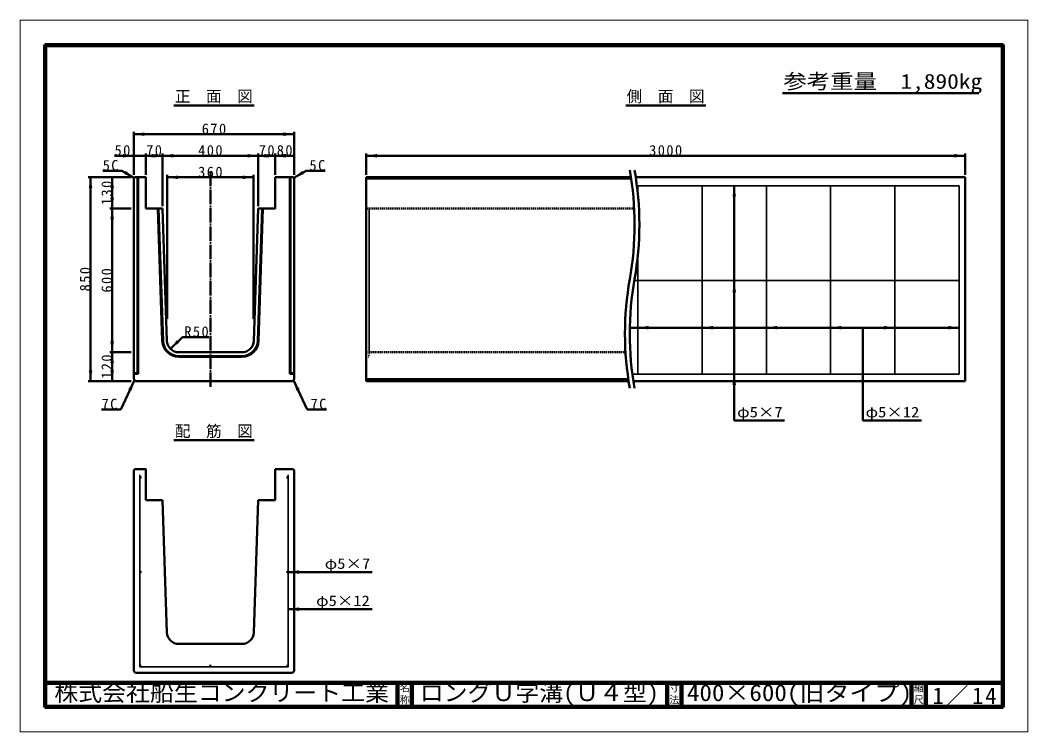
# Model space of a CAD drawing. Units: millimetres, scale not verified. Extents: x -2102 to 2102, y -1485 to 1485.
import ezdxf
from ezdxf.enums import TextEntityAlignment as Align

# ---------------------------------------------------------------- set-up
doc = ezdxf.new("R2010")
doc.units = ezdxf.units.MM
doc.header["$LTSCALE"] = 5
doc.linetypes.add('DOTTED', pattern=[1.75, 0.25, -1.5])
doc.linetypes.add('LONG_DASHED_DOTTED', pattern=[15.25, 12, -1.5, 0.25, -1.5])
doc.layers.add('0-0_V-nasSTD', color=7, linetype='Continuous', lineweight=50)
doc.layers.add('0-1_0', color=7, linetype='Continuous', lineweight=50)
doc.styles.add('ＭＳ ゴシック', font='')
doc.styles.get('ＭＳ ゴシック').set_extended_font_data('MS Gothic')

msp = doc.modelspace()

# ---------------------------------------------------------------- linework, layer by layer
at = {"layer": '0-0_V-nasSTD', "lineweight": 100}
for p, q in [((-1997.5, 1380), (-1997.5, -1380)), ((-1997.5, -1280), (1997.5, -1280)), ((-527.5, -1280), (-527.5, -1380)), ((-467.5, -1280), (-467.5, -1380)), ((597.5, -1280), (597.5, -1380)), ((657.5, -1280), (657.5, -1380)), ((1617.5, -1280), (1617.5, -1380)), ((1677.5, -1280), (1677.5, -1380)), ((-1997.5, -1380), (1997.5, -1380))]:
    msp.add_line(p, q, dxfattribs=at)
at = {"layer": '0-0_V-nasSTD'}
for p, q in [((-1628.654, 1019.105), (-1628.654, 839.105)), ((-1628.654, 1019.105), (-1628.654, 839.105)), ((-958.654, 1019.105), (-958.654, 839.105)), ((-958.654, 1019.105), (-958.654, 839.105)), ((-958.654, 1009.105), (-1628.654, 1009.105)), ((-1578.654, 929.105), (-1578.654, 839.105)), ((-1508.654, 929.105), (-1508.654, 709.105)), ((-1108.654, 929.105), (-1108.654, 709.105)), ((-1038.654, 929.105), (-1038.654, 839.105)), ((-658.654, 929.105), (-658.654, 839.105)), ((1841.346, 929.105), (1841.346, 839.105)), ((-1628.654, 919.105), (-1708.654, 919.105)), ((-1578.654, 919.105), (-1628.654, 919.105)), ((-1508.654, 919.105), (-1578.654, 919.105)), ((-1108.654, 919.105), (-1508.654, 919.105)), ((-1038.654, 919.105), (-1108.654, 919.105)), ((-958.654, 919.105), (-1038.654, 919.105)), ((1841.346, 919.105), (-658.654, 919.105)), ((-1758.116, 856.605), (-1678.116, 856.605)), ((-1626.154, 826.605), (-1678.116, 856.605)), ((-961.154, 826.605), (-909.193, 856.605)), ((-829.193, 856.605), (-909.193, 856.605)), ((-1638.654, 829.105), (-1818.654, 829.105)), ((-1808.654, 829.105), (-1808.654, -20.895)), ((-1718.654, 829.105), (-1718.654, 699.105)), ((-1623.654, 829.105), (-1628.654, 824.105)), ((-1628.654, 824.105), (-1628.654, -13.895)), ((-1609.654, 829.105), (-1609.654, 9.105)), ((-1488.655, 839.105), (-1488.655, 239.105)), ((-1488.655, 829.105), (-1128.655, 829.105)), ((-1128.655, 839.105), (-1128.655, 239.105)), ((-963.654, 829.105), (-1038.654, 829.105)), ((-977.654, 9.105), (-977.654, 829.105)), ((-974.654, 12.105), (-974.654, 829.105)), ((-963.654, 829.105), (-958.654, 824.105)), ((-958.654, -13.895), (-958.654, 824.105)), ((-658.654, 829.105), (-658.654, -20.895)), ((446.301, 829.105), (-658.654, 829.105)), ((447.058, 824.105), (-658.654, 824.105)), ((466.301, 829.105), (1841.346, 829.105)), ((1841.346, -20.895), (1841.346, 829.105)), ((877.346, 794.105), (877.346, -185.895)), ((-1638.654, 699.105), (-1728.654, 699.105)), ((-1718.654, 699.105), (-1718.654, 99.105)), ((-1508.654, 699.105), (-1578.654, 699.105)), ((-1527.665, 699.105), (-1509.255, 146.806)), ((-1524.663, 699.105), (-1506.257, 146.906)), ((-1508.654, 699.105), (-1490.265, 147.439)), ((-1108.654, 699.105), (-1127.043, 147.439)), ((-1092.645, 699.105), (-1111.052, 146.906)), ((-1089.644, 699.105), (-1108.054, 146.806)), ((1815.346, 201.605), (441.585, 201.605)), ((1413.346, 201.605), (1413.346, -185.895)), ((-1475.055, 113.165), (-1425.557, 162.663)), ((-1425.557, 162.663), (-1315.557, 162.663)), ((-1638.654, 99.105), (-1728.654, 99.105)), ((-1718.654, 99.105), (-1718.654, -20.895)), ((-1440.293, 99.105), (-1177.015, 99.105)), ((-1440.293, 83.105), (-1177.015, 83.105)), ((-1440.293, 80.105), (-1177.015, 80.105)), ((-1609.654, 9.105), (-1628.654, 9.105)), ((-1612.654, 12.105), (-1609.654, 9.105)), ((-974.654, 12.105), (-977.654, 9.105)), ((-977.654, 9.105), (-958.654, 9.105)), ((-974.654, 12.105), (-958.654, 12.105)), ((-1638.654, -20.895), (-1818.654, -20.895)), ((-1682.723, -139.603), (-1625.154, -17.395)), ((-1628.654, -13.895), (-1621.654, -20.895)), ((-1621.654, -20.895), (-965.654, -20.895)), ((-965.654, -20.895), (-958.654, -13.895)), ((-904.586, -139.603), (-962.154, -17.395)), ((435.337, -13.895), (-658.654, -13.895)), ((436.39, -20.895), (-658.654, -20.895)), ((1841.346, -20.895), (456.39, -20.895)), ((-1762.723, -139.603), (-1682.723, -139.603)), ((-824.586, -139.603), (-904.586, -139.603)), ((877.346, -185.895), (1087.346, -185.895)), ((1413.346, -185.895), (1659.346, -185.895)), ((-1623.654, -388.131), (-1628.654, -393.131)), ((-1628.654, -393.131), (-1628.654, -1231.131)), ((-963.654, -388.131), (-1038.654, -388.131)), ((-963.654, -388.131), (-958.654, -393.131)), ((-958.654, -1231.131), (-958.654, -393.131)), ((-1508.654, -518.131), (-1578.654, -518.131)), ((-1508.654, -518.131), (-1490.265, -1069.797)), ((-1108.654, -518.131), (-1127.043, -1069.797)), ((-983.654, -818.131), (-633.654, -818.131)), ((-983.654, -973.129), (-633.654, -973.129)), ((-1440.293, -1118.131), (-1177.015, -1118.131)), ((-1628.654, -1231.131), (-1621.654, -1238.131)), ((-1621.654, -1238.131), (-965.654, -1238.131)), ((-965.654, -1238.131), (-958.654, -1231.131))]:
    msp.add_line(p, q, dxfattribs=at)
at = {"layer": '0-0_V-nasSTD', "linetype": 'LONG_DASHED_DOTTED'}
msp.add_line((-1308.654, -45.895), (-1308.654, 854.105), dxfattribs=at)
at = {"layer": '0-0_V-nasSTD', "lineweight": 35}
for p, q in [((471.18, 794.105), (1815.346, 794.105)), ((475.346, 794.105), (475.346, 756.548)), ((743.346, 794.105), (743.346, 7.105)), ((1011.346, 794.105), (1011.346, 7.105)), ((1279.346, 794.105), (1279.346, 7.105)), ((1547.346, 794.105), (1547.346, 7.105)), ((1815.346, 794.105), (1815.346, 7.105)), ((475.346, 506.661), (475.346, 7.105)), ((1815.346, 399.105), (460.47, 399.105)), ((452.41, 7.105), (1815.346, 7.105))]:
    msp.add_line(p, q, dxfattribs=at)
at = {"layer": '0-0_V-nasSTD', "linetype": 'DOTTED'}
for p, q in [((459.597, 699.105), (-658.654, 699.105)), ((-646.154, 699.105), (-646.154, 80.105)), ((423.651, 99.105), (-658.654, 99.105)), ((-658.654, 80.105), (-646.154, 80.105))]:
    msp.add_line(p, q, dxfattribs=at)
at = {"layer": '0-0_V-nasSTD', "lineweight": 18}
for points in [[(-2102.5, -1485), (-2102.5, 1485), (2102.5, 1485), (2102.5, -1485)], [(-2002.5, -1385), (-2002.5, 1385), (2002.5, 1385), (2002.5, -1385)]]:
    msp.add_lwpolyline(points, close=True, dxfattribs=at)
at = {"layer": '0-0_V-nasSTD', "lineweight": 100}
msp.add_lwpolyline([(1997.5, -1380), (1997.5, 1380), (-1997.5, 1380)], dxfattribs=at)
at = {"layer": '0-0_V-nasSTD'}
for points in [[(-1612.654, 829.105), (-1612.654, 12.105), (-1628.654, 12.105)], [(-1623.654, 829.105), (-1578.654, 829.105), (-1578.654, 699.105)], [(-1038.654, 829.105), (-1038.654, 699.105), (-1108.654, 699.105)], [(-1623.654, -388.131), (-1578.654, -388.131), (-1578.654, -518.131)], [(-1038.654, -388.131), (-1038.654, -518.131), (-1108.654, -518.131)]]:
    msp.add_lwpolyline(points, dxfattribs=at)
at = {"layer": '0-0_V-nasSTD', "lineweight": 35}
msp.add_lwpolyline([(-1603.654, -413.131), (-1603.654, -1213.131), (-983.654, -1213.131), (-983.654, -413.131)], dxfattribs=at)
for centre in [(-1600.654, -423.131), (-986.654, -423.131), (-1600.654, -818.131), (-986.654, -818.131), (-1600.654, -1210.131), (-1308.654, -1210.131), (-986.654, -1210.131)]:
    msp.add_circle(centre, 3, dxfattribs=at)
at = {"layer": '0-0_V-nasSTD'}
for centre, radius, start, end in [((-842.561, 631.605), 1303.906, 349.95185, 10.04815), ((-822.561, 631.605), 1303.906, 349.95185, 10.04815), ((1725.252, 176.605), 1303.906, 169.95185, 190.04815), ((1745.252, 176.605), 1303.906, 169.95185, 190.04815), ((-1440.293, 149.105), 69, 181.90915, 270), ((-1440.293, 149.105), 66, 181.90915, 270), ((-1440.293, 149.105), 50, 181.90915, 270), ((-1177.015, 149.105), 50, 270, 358.09085), ((-1177.015, 149.105), 66, 270, 358.09085), ((-1177.015, 149.105), 69, 270, 358.09085), ((-1440.293, -1068.131), 50, 181.90915, 270), ((-1177.015, -1068.131), 50, 270, 358.09085)]:
    msp.add_arc(centre, radius, start, end, dxfattribs=at)
for points in [[(-1628.654, 1009.105), (-1583.654, 1001.605), (-1583.654, 1016.605)], [(-1003.654, 1001.605), (-1003.654, 1016.605), (-958.654, 1009.105)], [(-1673.654, 911.605), (-1673.654, 926.605), (-1628.654, 919.105)], [(-1578.654, 919.105), (-1533.654, 911.605), (-1533.654, 926.605)], [(-1553.654, 911.605), (-1553.654, 926.605), (-1508.654, 919.105)], [(-1508.654, 919.105), (-1463.654, 911.605), (-1463.654, 926.605)], [(-1153.654, 911.605), (-1153.654, 926.605), (-1108.654, 919.105)], [(-1108.654, 919.105), (-1063.654, 911.605), (-1063.654, 926.605)], [(-1083.654, 911.605), (-1083.654, 926.605), (-1038.654, 919.105)], [(-1038.654, 919.105), (-993.654, 911.605), (-993.654, 926.605)], [(-1003.654, 911.605), (-1003.654, 926.605), (-958.654, 919.105)], [(-658.654, 919.105), (-613.654, 911.605), (-613.654, 926.605)], [(1796.346, 911.605), (1796.346, 926.605), (1841.346, 919.105)], [(-1668.875, 842.61), (-1661.375, 855.6), (-1626.154, 826.605)], [(-961.154, 826.605), (-925.933, 855.6), (-918.433, 842.61)], [(-1816.154, 784.105), (-1808.654, 829.105), (-1801.154, 784.105)], [(-1726.154, 784.105), (-1718.654, 829.105), (-1711.154, 784.105)], [(-1488.655, 829.105), (-1443.655, 821.605), (-1443.655, 836.605)], [(-1173.655, 821.605), (-1173.655, 836.605), (-1128.655, 829.105)], [(869.846, 749.105), (877.346, 794.105), (884.846, 749.105)], [(-1726.154, 744.105), (-1718.654, 699.105), (-1711.154, 744.105)], [(-1726.154, 654.105), (-1718.654, 699.105), (-1711.154, 654.105)], [(869.846, 349.648), (877.346, 394.648), (884.846, 349.648)], [(475.346, 201.605), (520.346, 194.105), (520.346, 209.105)], [(743.346, 201.605), (788.346, 194.105), (788.346, 209.105)], [(1011.346, 201.605), (1056.346, 194.105), (1056.346, 209.105)], [(1279.346, 201.605), (1324.346, 194.105), (1324.346, 209.105)], [(1502.346, 194.105), (1502.346, 209.105), (1547.346, 201.605)], [(1770.346, 194.105), (1770.346, 209.105), (1815.346, 201.605)], [(-1726.154, 144.105), (-1718.654, 99.105), (-1711.154, 144.105)], [(-1475.055, 113.165), (-1448.538, 150.288), (-1437.931, 139.682)], [(-1726.154, 54.105), (-1718.654, 99.105), (-1711.154, 54.105)], [(-1816.154, 24.105), (-1808.654, -20.895), (-1801.154, 24.105)], [(-1726.154, 24.105), (-1718.654, -20.895), (-1711.154, 24.105)], [(869.846, -37.895), (877.346, 7.105), (884.846, -37.895)], [(-1651.116, -54.908), (-1637.546, -61.301), (-1625.154, -17.395)], [(-962.154, -17.395), (-949.762, -61.301), (-936.192, -54.908)], [(-1603.117, -421.417), (-1601.109, -420.165), (-1598.818, -420.759)], [(-988.931, -421.177), (-986.806, -420.135), (-984.192, -424.845)], [(-986.806, -420.135), (-984.587, -420.956), (-984.192, -424.845)], [(-1603.654, -423.131), (-1603.117, -421.417), (-1602.721, -425.305)], [(-1603.117, -421.417), (-1598.818, -420.759), (-1597.67, -422.827)], [(-1603.117, -421.417), (-1602.721, -425.305), (-1600.502, -426.127)], [(-1603.117, -421.417), (-1600.502, -426.127), (-1598.378, -425.085)], [(-1603.117, -421.417), (-1598.378, -425.085), (-1597.67, -422.827)], [(-989.639, -423.434), (-988.931, -421.177), (-984.192, -424.845)], [(-989.639, -423.434), (-988.491, -425.503), (-984.192, -424.845)], [(-988.491, -425.503), (-986.2, -426.096), (-984.192, -424.845)], [(-984.587, -420.956), (-984.192, -424.845), (-983.654, -423.131)], [(-1603.654, -818.131), (-1603.117, -816.417), (-1602.721, -820.305)], [(-1603.117, -816.417), (-1601.109, -815.165), (-1598.818, -815.759)], [(-1603.117, -816.417), (-1598.818, -815.759), (-1597.67, -817.827)], [(-1603.117, -816.417), (-1602.721, -820.305), (-1600.502, -821.127)], [(-1603.117, -816.417), (-1600.502, -821.127), (-1598.378, -820.085)], [(-1603.117, -816.417), (-1598.378, -820.085), (-1597.67, -817.827)], [(-989.639, -818.434), (-988.931, -816.177), (-984.192, -819.845)], [(-989.639, -818.434), (-988.491, -820.503), (-984.192, -819.845)], [(-988.931, -816.177), (-986.806, -815.135), (-984.192, -819.845)], [(-988.491, -820.503), (-986.2, -821.096), (-984.192, -819.845)], [(-986.806, -815.135), (-984.587, -815.956), (-984.192, -819.845)], [(-984.587, -815.956), (-984.192, -819.845), (-983.654, -818.131)], [(-983.654, -818.131), (-938.654, -825.631), (-938.654, -810.631)], [(-983.654, -973.129), (-938.654, -980.629), (-938.654, -965.629)], [(-1603.654, -1210.131), (-1603.348, -1208.81), (-1598.94, -1212.593)], [(-1603.654, -1210.131), (-1603.593, -1210.735), (-1598.94, -1212.593)], [(-1603.593, -1210.735), (-1603.411, -1211.314), (-1598.94, -1212.593)], [(-1603.411, -1211.314), (-1603.117, -1211.845), (-1598.94, -1212.593)], [(-1603.348, -1208.81), (-1602.11, -1207.508), (-1598.94, -1212.593)], [(-1603.117, -1211.845), (-1602.721, -1212.305), (-1598.94, -1212.593)], [(-1602.721, -1212.305), (-1602.241, -1212.677), (-1598.94, -1212.593)], [(-1602.241, -1212.677), (-1601.696, -1212.944), (-1598.94, -1212.593)], [(-1602.11, -1207.508), (-1600.351, -1207.146), (-1598.94, -1212.593)], [(-1601.696, -1212.944), (-1601.109, -1213.096), (-1598.94, -1212.593)], [(-1601.109, -1213.096), (-1600.654, -1213.131), (-1598.94, -1212.593)], [(-1600.351, -1207.146), (-1598.94, -1212.593), (-1598.7, -1207.855)], [(-1598.94, -1212.593), (-1598.7, -1207.855), (-1597.75, -1209.379)], [(-1598.94, -1212.593), (-1597.841, -1211.173), (-1597.75, -1209.379)], [(-1311.62, -1210.585), (-1311.027, -1208.295), (-1310.368, -1212.593)], [(-1311.027, -1208.295), (-1310.368, -1212.593), (-1308.958, -1207.146)], [(-1310.368, -1212.593), (-1308.958, -1207.146), (-1306.7, -1207.855)], [(-1310.368, -1212.593), (-1306.7, -1207.855), (-1305.658, -1209.979)], [(-1310.368, -1212.593), (-1306.48, -1212.198), (-1305.658, -1209.979)], [(-1310.368, -1212.593), (-1308.654, -1213.131), (-1306.48, -1212.198)], [(-989.639, -1209.827), (-988.931, -1208.177), (-984.192, -1208.417)], [(-989.639, -1209.827), (-989.277, -1211.587), (-984.192, -1208.417)], [(-989.277, -1211.587), (-987.975, -1212.824), (-984.192, -1208.417)], [(-988.931, -1208.177), (-987.406, -1207.227), (-984.192, -1208.417)], [(-987.975, -1212.824), (-986.654, -1213.131), (-984.192, -1208.417)], [(-987.406, -1207.227), (-985.612, -1207.318), (-984.192, -1208.417)], [(-986.654, -1213.131), (-986.05, -1213.069), (-984.192, -1208.417)], [(-986.05, -1213.069), (-985.471, -1212.888), (-984.192, -1208.417)], [(-985.471, -1212.888), (-984.94, -1212.593), (-984.192, -1208.417)], [(-984.94, -1212.593), (-984.48, -1212.198), (-984.192, -1208.417)], [(-984.48, -1212.198), (-984.192, -1208.417), (-984.108, -1211.718)], [(-984.192, -1208.417), (-984.108, -1211.718), (-983.841, -1211.173)], [(-984.192, -1208.417), (-983.841, -1211.173), (-983.689, -1210.585)], [(-984.192, -1208.417), (-983.689, -1210.585), (-983.654, -1210.131)]]:
    msp.add_solid(points, dxfattribs=at)
at = {"layer": '0-1_0'}
for p, q in [((1078.036, 1179.753), (1898.036, 1179.753)), ((-1460.654, 1129.105), (-1126.654, 1129.105)), ((424.346, 1129.105), (758.346, 1129.105)), ((-1460.654, -268.131), (-1126.654, -268.131))]:
    msp.add_line(p, q, dxfattribs=at)

# ---------------------------------------------------------------- texts
at = {"layer": '0-0_V-nasSTD', "style": 'ＭＳ ゴシック'}
for s, height, width, p in [('参考重量\u30001,890kg', 62.32, 1.15, (1082.036, 1179.753)), ('φ5×7', 43.99, 1.15, (889.346, -185.895)), ('φ5×12', 43.99, 1.15, (1425.346, -185.895)), ('φ5×7', 43.99, 1.15, (-831.654, -818.131)), ('φ5×12', 43.99, 1.15, (-867.654, -973.129)), ('株式会社船生コンクリート工業', 69.65, 1.05, (-1960, -1377.5)), ('ロングＵ字溝(Ｕ４型)', 69.65, 1.05, (-435, -1377.5)), ('400×600(旧タイプ)', 69.65, 1.1, (680, -1377.5))]:
    msp.add_text(s, height=height, dxfattribs=dict(at, width=width)).set_placement(p, align=Align.BOTTOM_LEFT)
for s, height, p in [('正\u3000面\u3000図', 47.65, (-1456.658, 1129.105)), ('側\u3000面\u3000図', 47.65, (428.342, 1129.105)), ('配\u3000筋\u3000図', 47.65, (-1456.658, -268.131)), ('名', 30.79, (-518.518, -1326.001)), ('寸', 30.79, (606.482, -1326.001)), ('縮', 30.79, (1626.482, -1326.001)), ('称', 30.79, (-518.524, -1375.99)), ('法', 30.79, (606.476, -1375.99)), ('尺', 30.79, (1626.476, -1375.99))]:
    msp.add_text(s, height=height, dxfattribs=at).set_placement(p, align=Align.BOTTOM_LEFT)
at = {"layer": '0-0_V-nasSTD', "attachment_point": 7, "style": 'ＭＳ ゴシック'}
for s, insert, char_height in [('\\T1.2;670', (-1344.641, 1009.105), 43.99), ('\\T1.2;50', (-1708.654, 919.105), 43.99), ('\\T1.2;70', (-1576.654, 919.105), 43.99), ('\\T1.2;400', (-1359.641, 919.105), 43.99), ('\\T1.2;70', (-1106.654, 919.105), 43.99), ('\\T1.2;80', (-1031.654, 919.105), 43.99), ('\\T1.2;3000', (522.24, 919.105), 43.99), ('\\T1.2;5C', (-1758.116, 856.605), 43.99), ('\\T1.2;5C', (-895.193, 856.605), 43.99), ('\\T1.2;360', (-1359.641, 829.105), 43.99), ('\\T1.2;R50', (-1417.557, 162.663), 43.99), ('\\T1.2;7C', (-1762.723, -139.603), 43.99), ('\\T1.2;7C', (-890.586, -139.603), 43.99), ('\\T1.16;1／14', (1704.533, -1377.418), 69.65)]:
    msp.add_mtext(s, dxfattribs=dict(at, insert=insert, char_height=char_height))
at = {"layer": '0-0_V-nasSTD', "char_height": 43.99, "attachment_point": 7, "rotation": 90, "style": 'ＭＳ ゴシック'}
for s, insert in [('\\T1.2;130', (-1718.654, 713.092)), ('\\T1.2;850', (-1808.654, 353.092)), ('\\T1.2;600', (-1718.654, 348.092)), ('\\T1.2;120', (-1718.654, -11.908))]:
    msp.add_mtext(s, dxfattribs=dict(at, insert=insert))

doc.saveas('drawing.dxf')
